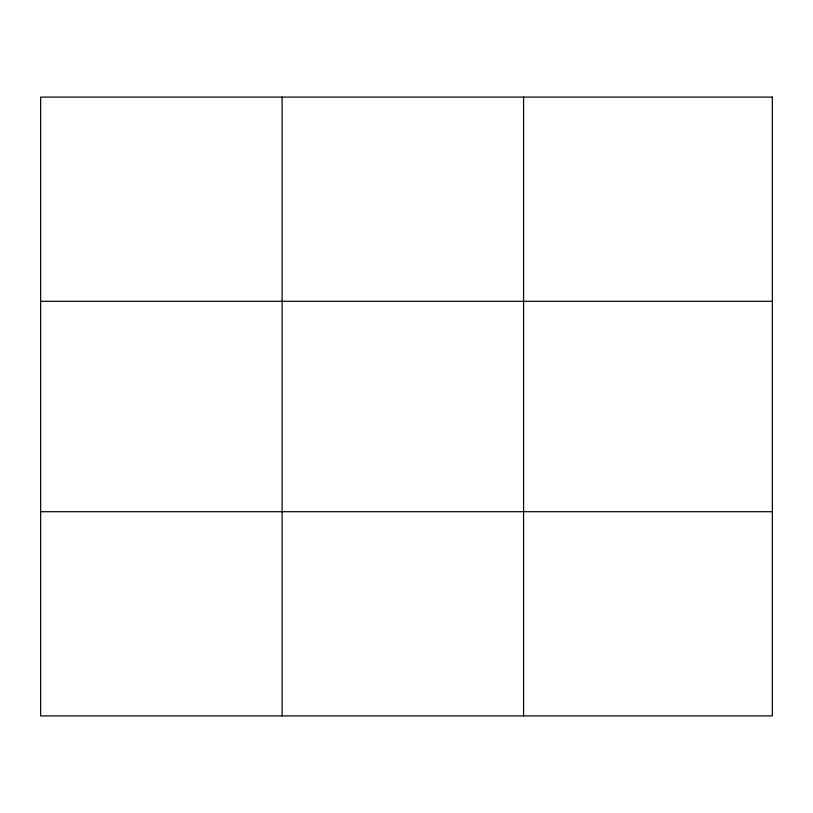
<?xml version="1.0" encoding="UTF-8"?>
<svg xmlns="http://www.w3.org/2000/svg" width="813" height="813" viewBox="0 0 813 813"><rect width="100%" height="100%" fill="white"/><g stroke="black" fill="none" stroke-linecap="round" stroke-linejoin="round"><path stroke-width="1.22" d="M282.111 715.907L282.111 97.093M523.572 715.907L523.572 97.093M40.65 301.298L772.35 301.298M40.65 511.702L772.35 511.702M772.35 97.093L772.35 715.907L40.65 715.907L40.65 97.093L772.35 97.093"/></g></svg>
